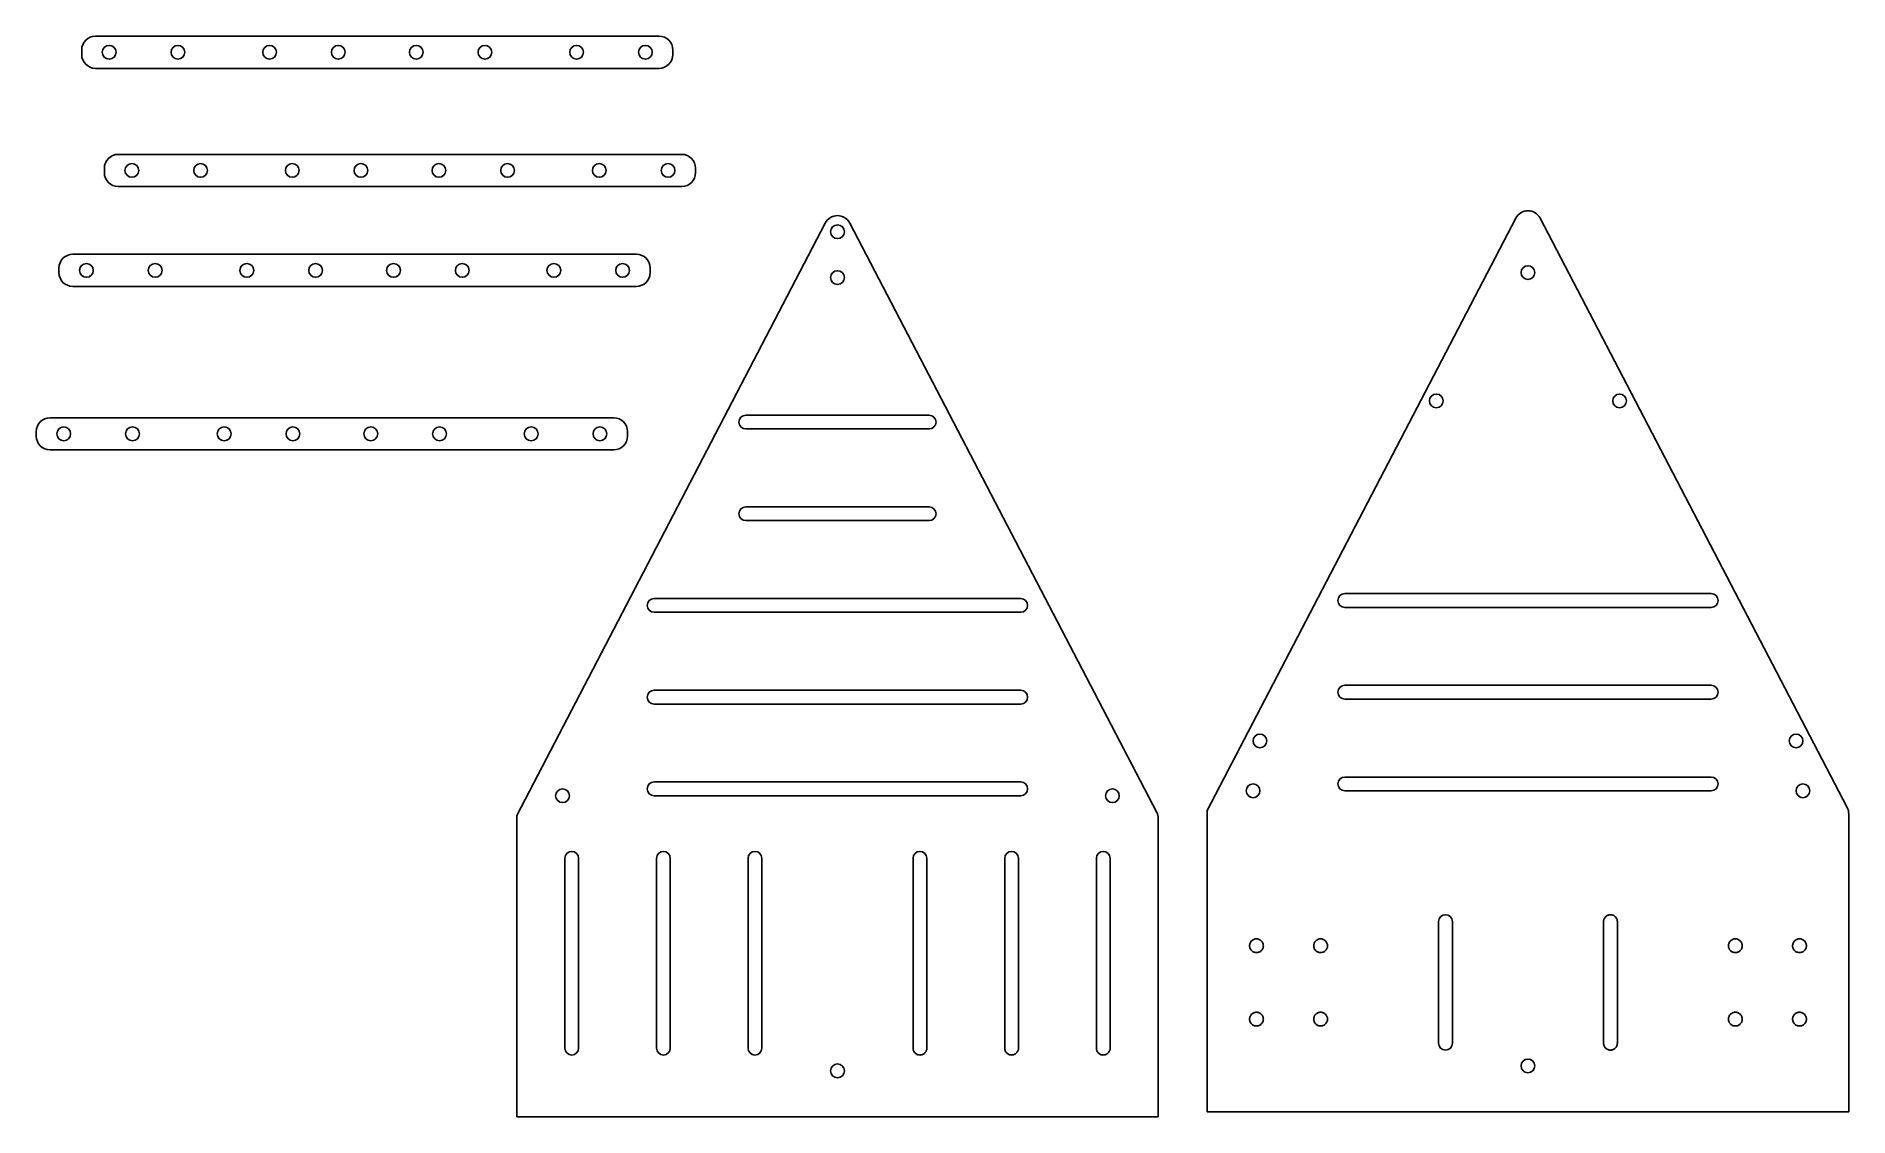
# Model space of a CAD drawing. Header units: centimetres. Extents: x -2 to 37.5, y -6 to 17.6.
import ezdxf

# ---------------------------------------------------------------- set-up
doc = ezdxf.new("R2010")
doc.units = ezdxf.units.CM
doc.header["$MEASUREMENT"] = 0
doc.linetypes.add('ACAD_ISO02W100', pattern=[15, 12, -3])

msp = doc.modelspace()

# ---------------------------------------------------------------- linework, layer by layer
for p, q in [((0.989, 17.578), (-0.711, 17.578)), ((9.889, 17.578), (0.989, 17.578)), ((9.889, 17.578), (11.589, 17.578)), ((-1.011, 17.278), (-1.011, 17.178)), ((11.889, 17.278), (11.889, 17.178)), ((-0.711, 16.878), (0.989, 16.878)), ((5.139, 16.878), (0.989, 16.878)), ((5.739, 16.878), (5.139, 16.878)), ((9.889, 16.878), (5.739, 16.878)), ((11.589, 16.878), (9.889, 16.878)), ((-0.516, 14.702), (-0.516, 14.602)), ((1.484, 15.002), (-0.216, 15.002)), ((10.384, 15.002), (1.484, 15.002)), ((10.384, 15.002), (12.084, 15.002)), ((12.384, 14.702), (12.384, 14.602)), ((-0.216, 14.302), (1.484, 14.302)), ((5.634, 14.302), (1.484, 14.302)), ((6.234, 14.302), (5.634, 14.302)), ((10.384, 14.302), (6.234, 14.302)), ((12.084, 14.302), (10.384, 14.302)), ((15.216, 13.505), (8.482, 0.586)), ((22.448, 0.651), (15.748, 13.505)), ((30.284, 13.613), (23.55, 0.694)), ((37.516, 0.759), (30.816, 13.613)), ((0.493, 12.823), (-1.207, 12.823)), ((9.393, 12.823), (0.493, 12.823)), ((9.393, 12.823), (11.093, 12.823)), ((-1.507, 12.523), (-1.507, 12.423)), ((11.393, 12.523), (11.393, 12.423)), ((-1.207, 12.123), (0.493, 12.123)), ((4.643, 12.123), (0.493, 12.123)), ((5.243, 12.123), (4.643, 12.123)), ((9.393, 12.123), (5.243, 12.123)), ((11.093, 12.123), (9.393, 12.123)), ((-0.002, 9.258), (-1.702, 9.258)), ((8.898, 9.258), (-0.002, 9.258)), ((8.898, 9.258), (10.598, 9.258)), ((17.482, 9.315), (13.482, 9.315)), ((-2.002, 8.958), (-2.002, 8.858)), ((10.898, 8.958), (10.898, 8.858)), ((17.482, 9.015), (13.482, 9.015)), ((-1.702, 8.558), (-0.002, 8.558)), ((4.148, 8.558), (-0.002, 8.558)), ((4.748, 8.558), (4.148, 8.558)), ((8.898, 8.558), (4.748, 8.558)), ((10.598, 8.558), (8.898, 8.558)), ((17.482, 7.315), (13.482, 7.315)), ((17.482, 7.015), (13.482, 7.015)), ((19.482, 5.315), (11.482, 5.315)), ((34.55, 5.423), (26.55, 5.423)), ((19.482, 5.015), (11.482, 5.015)), ((34.55, 5.123), (26.55, 5.123)), ((19.482, 3.315), (11.482, 3.315)), ((34.55, 3.423), (26.55, 3.423)), ((19.482, 3.015), (11.482, 3.015)), ((34.55, 3.123), (26.55, 3.123)), ((19.482, 1.315), (11.482, 1.315)), ((34.55, 1.423), (26.55, 1.423)), ((19.482, 1.015), (11.482, 1.015)), ((34.55, 1.123), (26.55, 1.123)), ((8.482, -5.985), (8.482, 0.586)), ((22.482, 0.512), (22.482, -5.985)), ((23.55, -5.877), (23.55, 0.694)), ((37.55, 0.62), (37.55, -5.877)), ((9.532, -4.489), (9.532, -0.348)), ((9.832, -4.489), (9.832, -0.348)), ((11.532, -4.489), (11.532, -0.348)), ((11.832, -4.489), (11.832, -0.348)), ((13.532, -4.489), (13.532, -0.348)), ((13.832, -4.489), (13.832, -0.348)), ((17.132, -0.348), (17.132, -4.489)), ((17.432, -0.348), (17.432, -4.489)), ((19.132, -0.348), (19.132, -4.489)), ((19.432, -0.348), (19.432, -4.489)), ((21.132, -0.348), (21.132, -4.489)), ((21.432, -0.348), (21.432, -4.489)), ((28.6, -4.381), (28.6, -1.731)), ((28.9, -4.381), (28.9, -1.731)), ((32.2, -1.731), (32.2, -4.381)), ((32.5, -1.731), (32.5, -4.381)), ((37.55, -5.877), (23.55, -5.877)), ((22.482, -5.985), (8.482, -5.985))]:
    msp.add_line(p, q)
for centre in [(-0.411, 17.228), (1.089, 17.228), (3.089, 17.228), (4.589, 17.228), (6.289, 17.228), (7.789, 17.228), (9.789, 17.228), (11.289, 17.228), (0.084, 14.652), (1.584, 14.652), (3.584, 14.652), (5.084, 14.652), (6.784, 14.652), (8.284, 14.652), (10.284, 14.652), (11.784, 14.652), (15.482, 13.315), (-0.907, 12.473), (0.593, 12.473), (2.593, 12.473), (4.093, 12.473), (5.793, 12.473), (7.293, 12.473), (9.293, 12.473), (10.793, 12.473), (15.482, 12.315), (30.55, 12.423), (28.55, 9.626), (32.55, 9.626), (-1.402, 8.908), (0.098, 8.908), (2.098, 8.908), (3.598, 8.908), (5.298, 8.908), (6.798, 8.908), (8.798, 8.908), (10.298, 8.908), (24.7, 2.21), (36.4, 2.21), (24.55, 1.123), (36.55, 1.123), (9.482, 1.015), (21.482, 1.015), (30.55, -4.877), (15.482, -4.985)]:
    msp.add_circle(centre, 0.15)
at = {"linetype": 'ACAD_ISO02W100'}
for centre in [(24.625, -2.256), (26.025, -2.256), (35.075, -2.256), (36.475, -2.256), (24.625, -3.856), (26.025, -3.856), (35.075, -3.856), (36.475, -3.856)]:
    msp.add_circle(centre, 0.15, dxfattribs=at)
for centre, radius, start, end in [((-0.711, 17.278), 0.3, 90, 180), ((11.589, 17.278), 0.3, 0, 90), ((-0.711, 17.178), 0.3, 180, 270), ((11.589, 17.178), 0.3, 270, 0), ((-0.216, 14.702), 0.3, 90, 180), ((12.084, 14.702), 0.3, 0, 90), ((-0.216, 14.602), 0.3, 180, 270), ((12.084, 14.602), 0.3, 270, 0), ((15.482, 13.366), 0.3, 27.5313, 152.4687), ((30.55, 13.474), 0.3, 27.5313, 152.4687), ((-1.207, 12.523), 0.3, 90, 180), ((11.093, 12.523), 0.3, 0, 90), ((-1.207, 12.423), 0.3, 180, 270), ((11.093, 12.423), 0.3, 270, 0), ((-1.702, 8.958), 0.3, 90, 180), ((10.598, 8.958), 0.3, 0, 90), ((13.482, 9.165), 0.15, 90, 270), ((17.482, 9.165), 0.15, 270, 90), ((-1.702, 8.858), 0.3, 180, 270), ((10.598, 8.858), 0.3, 270, 0), ((13.482, 7.165), 0.15, 90, 270), ((17.482, 7.165), 0.15, 270, 90), ((11.482, 5.165), 0.15, 90, 270), ((19.482, 5.165), 0.15, 270, 90), ((26.55, 5.273), 0.15, 90, 270), ((34.55, 5.273), 0.15, 270, 90), ((11.482, 3.165), 0.15, 90, 270), ((19.482, 3.165), 0.15, 270, 90), ((26.55, 3.273), 0.15, 90, 270), ((34.55, 3.273), 0.15, 270, 90), ((11.482, 1.165), 0.15, 90, 270), ((19.482, 1.165), 0.15, 270, 90), ((26.55, 1.273), 0.15, 90, 270), ((34.55, 1.273), 0.15, 270, 90), ((22.182, 0.512), 0.3, 0, 27.5313), ((37.25, 0.62), 0.3, 0, 27.5313), ((9.682, -0.348), 0.15, 0, 180), ((11.682, -0.348), 0.15, 0, 180), ((13.682, -0.348), 0.15, 0, 180), ((17.282, -0.348), 0.15, 0, 180), ((19.282, -0.348), 0.15, 0, 180), ((21.282, -0.348), 0.15, 0, 180), ((28.75, -1.731), 0.15, 0, 180), ((9.682, -4.489), 0.15, 180, 0), ((11.682, -4.489), 0.15, 180, 0), ((13.682, -4.489), 0.15, 180, 0), ((28.75, -4.381), 0.15, 180, 0)]:
    msp.add_arc(centre, radius, start, end)
for centre, start, end in [((32.35, -1.731), 360, 180), ((17.282, -4.489), 180, 0), ((19.282, -4.489), 180, 0), ((21.282, -4.489), 180, 0), ((32.35, -4.381), 180, 0)]:
    msp.add_arc(centre, 0.15, start, end, dxfattribs=at)

doc.saveas('drawing.dxf')
